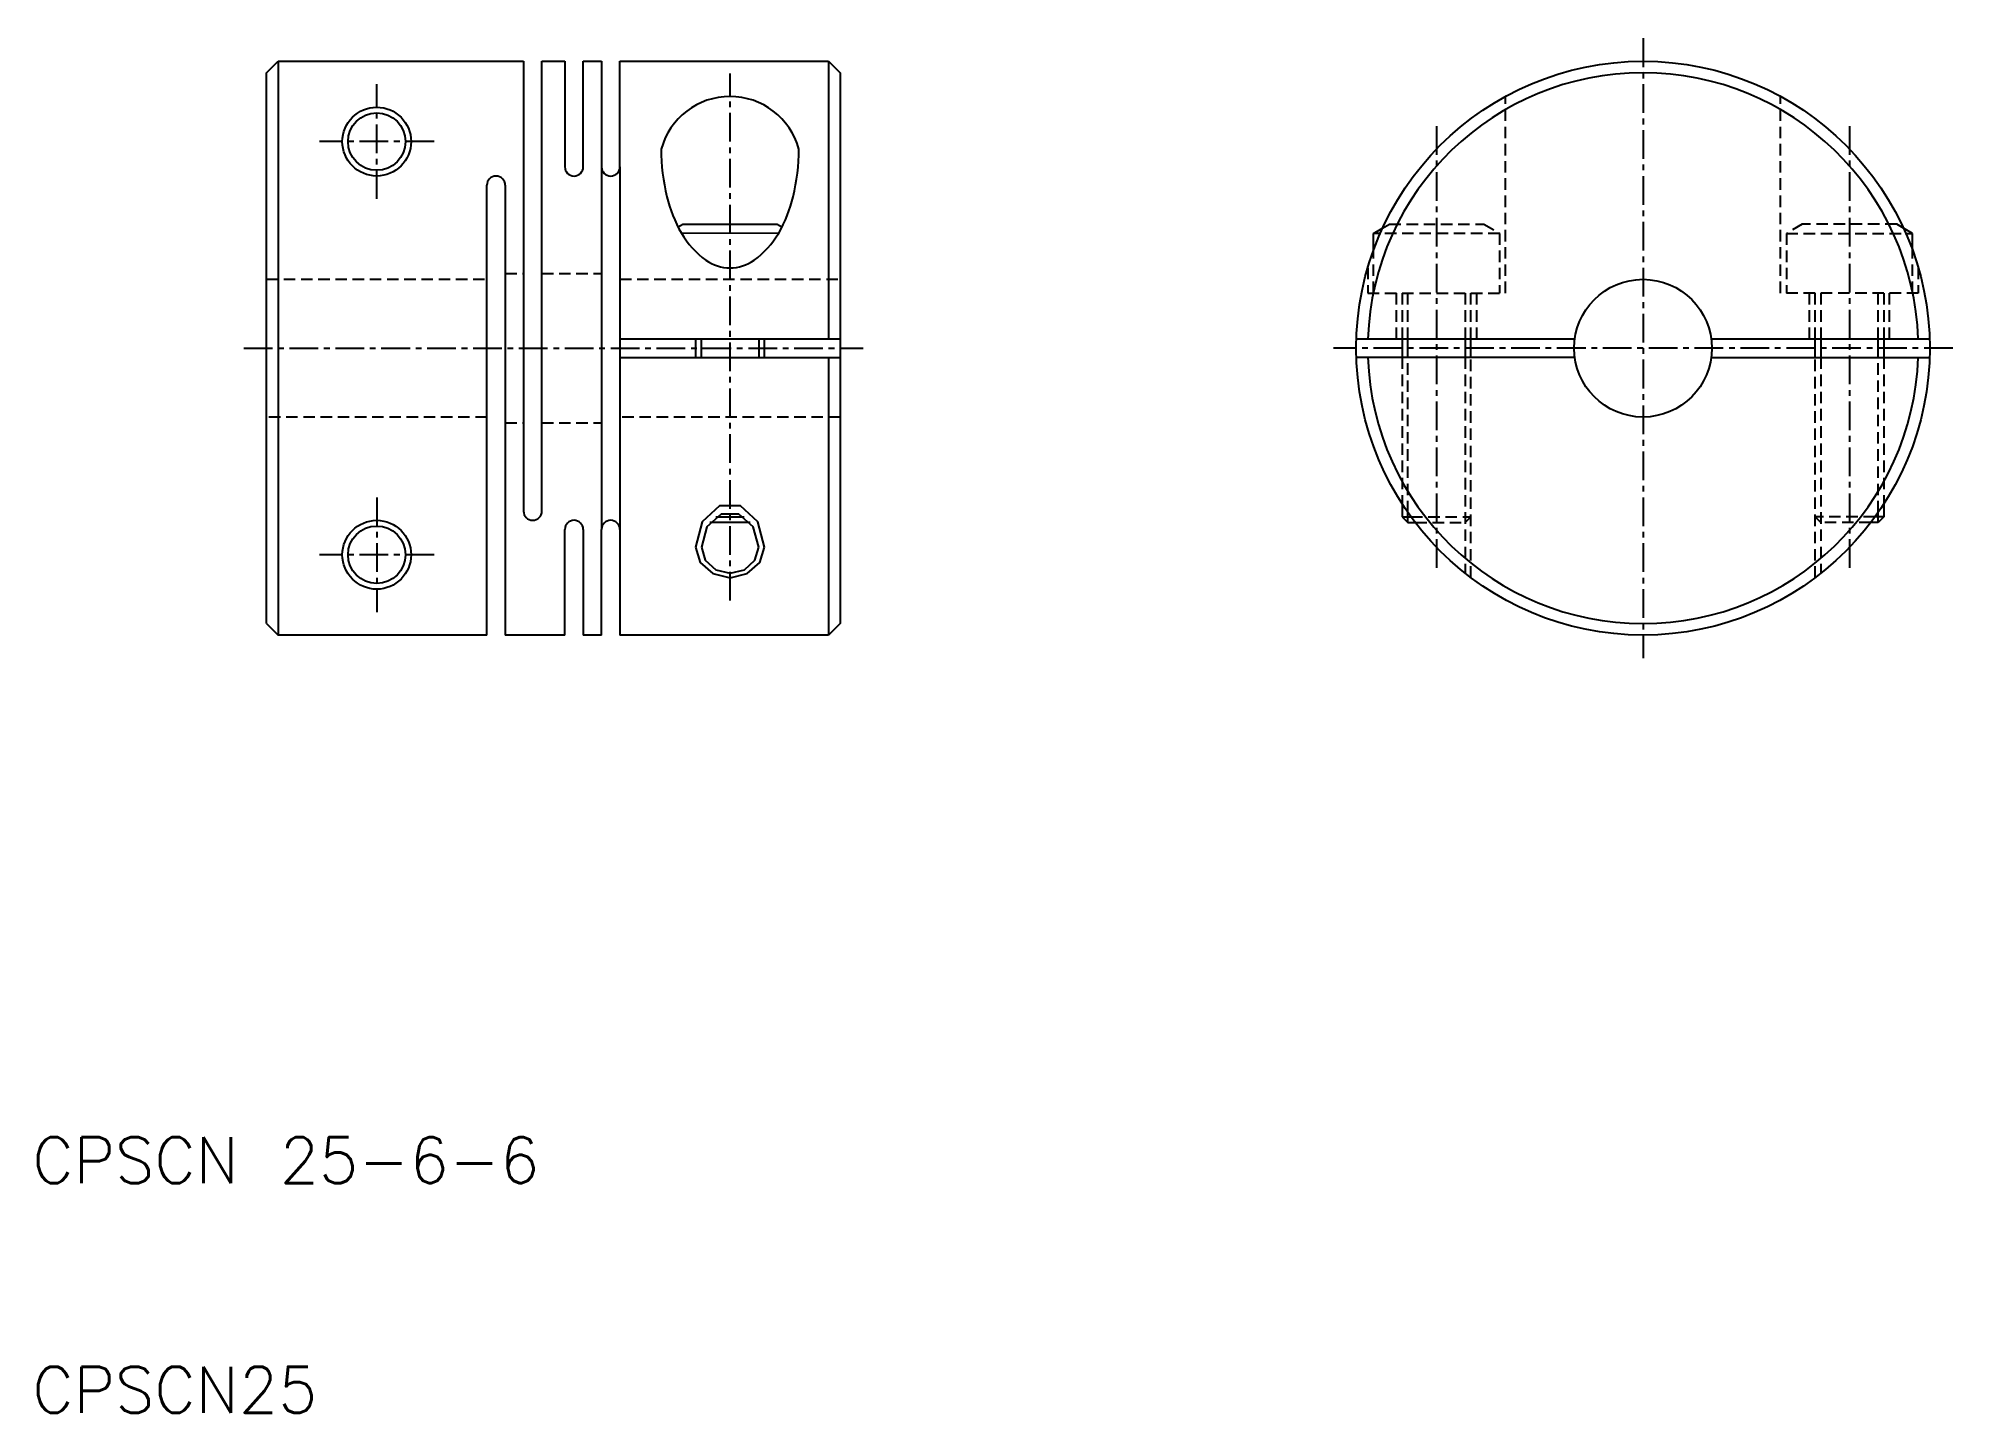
# Model space of a CAD drawing. Extents: x 60 to 143.5, y 23.6 to 83.5.
import ezdxf

# ---------------------------------------------------------------- set-up
doc = ezdxf.new("R2010")
doc.units = 0
doc.linetypes.add('CENTER', pattern=[2, 1.25, -0.25, 0.25, -0.25])
doc.linetypes.add('DASHED', pattern=[0.75, 0.5, -0.25])
doc.layers.get('0').update_dxf_attribs({"linetype": 'CONTINUOUS'})
doc.layers.add('CENTER', color=1, linetype='CENTER')
doc.styles.get("Standard").update_dxf_attribs({"font": 'txt.shx'})

msp = doc.modelspace()

# ---------------------------------------------------------------- linework, layer by layer
at = {"color": 7, "linetype": 'CONTINUOUS'}
for p, q in [((70, 82), (70.5, 82.5)), ((70, 58), (70, 82)), ((70.5, 82.5), (70.5, 57.5)), ((70.5, 82.5), (81.2, 82.5)), ((81.2, 82.5), (81.2, 62.9)), ((82, 62.9), (82, 82.5)), ((82, 82.5), (83, 82.5)), ((83, 82.5), (83, 77.9)), ((83.8, 77.9), (83.8, 82.5)), ((83.8, 82.5), (84.6, 82.5)), ((84.6, 82.5), (84.6, 77.9)), ((85.4, 82.5), (94.5, 82.5)), ((85.4, 77.9), (85.4, 82.5)), ((94.5, 82.5), (94.5, 70.4)), ((94.5, 82.5), (95, 82)), ((95, 82), (95, 58)), ((84.6, 77.9), (84.6, 62.1)), ((85.4, 77.9), (85.4, 62.1)), ((79.6, 57.5), (79.6, 77.1)), ((80.4, 77.1), (80.4, 57.5)), ((87.934453, 75.279698), (88.14282, 75.4)), ((88.14282, 75.4), (92.25718, 75.4)), ((92.25718, 75.4), (92.465548, 75.279698)), ((118.25, 75), (118.646114, 75.228696)), ((141.75, 75), (141.353886, 75.228696)), ((92.32132, 75.015627), (88.08779, 75)), ((118.25, 74.26468), (118.25, 75)), ((118.543561, 75), (118.25, 75)), ((141.456439, 75), (141.75, 75)), ((141.75, 74.26468), (141.75, 75)), ((85.4, 70.4), (95, 70.4)), ((88.7, 70.4), (88.7, 69.600067)), ((91.7, 69.6), (91.7, 70.4)), ((117.5, 70.4), (127.026786, 70.4)), ((119.5, 70.4), (119.5, 69.600067)), ((122.5, 69.6), (122.5, 70.4)), ((132.973214, 70.4), (142.493598, 70.4)), ((137.5, 69.6), (137.5, 70.4)), ((140.5, 70.4), (140.5, 69.600067)), ((85.4, 69.6), (95, 69.6)), ((94.5, 69.6), (94.5, 57.5)), ((127.026786, 69.6), (117.5, 69.6)), ((132.973214, 69.6), (142.493598, 69.6)), ((89.586832, 62.65), (90.813168, 62.65)), ((119.5, 63.21767), (119.5, 62.65)), ((119.5, 62.65), (119.75, 62.4)), ((119.5, 62.65), (119.889238, 62.65)), ((122.5, 62.65), (122.25, 62.4)), ((137.5, 62.65), (137.75, 62.4)), ((140.5, 62.65), (140.110762, 62.65)), ((140.5, 62.65), (140.25, 62.4)), ((140.5, 63.21767), (140.5, 62.65)), ((83, 57.5), (83, 62.1)), ((83.8, 62.1), (83.8, 57.5)), ((84.6, 57.5), (84.6, 62.1)), ((85.4, 62.1), (85.4, 57.5)), ((91.084064, 62.4), (89.315936, 62.4)), ((119.75, 62.4), (120.075787, 62.4)), ((140.25, 62.4), (139.924213, 62.4)), ((70, 58), (70.5, 57.5)), ((95, 58), (94.5, 57.5)), ((79.6, 57.5), (70.5, 57.5)), ((75.05, 57.5), (75.0501, 57.5)), ((77.325, 57.5), (77.325, 57.5001)), ((83, 57.5), (80.4, 57.5)), ((84.6, 57.5), (83.8, 57.5)), ((94.5, 57.5), (85.4, 57.5))]:
    msp.add_line(p, q, dxfattribs=at)
at = {"color": 3, "linetype": 'DASHED'}
for p, q in [((124, 72.4), (124, 80.965856)), ((136, 72.4), (136, 80.965856)), ((118.646114, 75.228696), (118.94282, 75.4)), ((118.94282, 75.4), (123.05718, 75.4)), ((123.05718, 75.4), (123.75, 75)), ((136.94282, 75.4), (136.25, 75)), ((141.05718, 75.4), (136.94282, 75.4)), ((141.353886, 75.228696), (141.05718, 75.4)), ((123.75, 75), (118.543561, 75)), ((123.75, 75), (123.75, 72.4)), ((136.25, 75), (136.25, 72.4)), ((136.25, 75), (141.456439, 75)), ((118, 73.5), (118, 72.4)), ((118.25, 72.4), (118.25, 74.26468)), ((141.75, 72.4), (141.75, 74.26468)), ((142, 73.5), (142, 72.4)), ((70, 73), (79.6, 73)), ((80.4, 73.25), (81.2, 73.25)), ((82, 73.25), (84.6, 73.25)), ((85.4, 73), (95, 73)), ((118, 72.4), (124, 72.4)), ((119.25, 70.4), (119.25, 72.4)), ((119.5, 72.4), (119.5, 70.4)), ((119.75, 70.4), (119.75, 72.4)), ((122.25, 72.4), (122.25, 70.4)), ((122.5, 70.4), (122.5, 72.4)), ((122.75, 70.4), (122.75, 72.4)), ((142, 72.4), (136, 72.4)), ((137.25, 70.4), (137.25, 72.4)), ((137.5, 70.4), (137.5, 72.4)), ((137.75, 72.4), (137.75, 70.4)), ((140.25, 70.4), (140.25, 72.4)), ((140.5, 72.4), (140.5, 70.4)), ((140.75, 70.4), (140.75, 72.4)), ((119.5, 69.600067), (119.5, 63.21767)), ((119.75, 62.845456), (119.75, 69.6)), ((122.25, 69.6), (122.25, 60.192477)), ((122.5, 60), (122.5, 69.6)), ((137.5, 60), (137.5, 69.6)), ((137.75, 69.6), (137.75, 60.192477)), ((140.25, 62.845456), (140.25, 69.6)), ((140.5, 69.600067), (140.5, 63.21767)), ((79.6, 67), (70, 67)), ((95, 67), (85.4, 67)), ((80.4, 66.75), (81.2, 66.75)), ((82, 66.75), (84.6, 66.75)), ((119.889238, 62.65), (122.5, 62.65)), ((140.110762, 62.65), (137.5, 62.65)), ((120.075787, 62.4), (122.25, 62.4)), ((139.924213, 62.4), (137.75, 62.4))]:
    msp.add_line(p, q, dxfattribs=at)
at = {"color": 3, "linetype": 'CONTINUOUS'}
for p, q in [((88.95, 69.6), (88.95, 70.4)), ((91.45, 70.4), (91.45, 69.6)), ((119.75, 69.6), (119.75, 70.4)), ((122.25, 70.4), (122.25, 69.6)), ((137.75, 70.4), (137.75, 69.6)), ((140.25, 69.6), (140.25, 70.4)), ((119.75, 62.4), (119.75, 62.845456)), ((140.25, 62.4), (140.25, 62.845456))]:
    msp.add_line(p, q, dxfattribs=at)
at = {"color": 7, "linetype": 'CONTINUOUS'}
msp.add_lwpolyline([(87.2, 78.674675, 0.058987), (87.445923, 76.597386, 0.072556), (88.07868, 75.015627, 0.106659), (89.151072, 73.836216, 0.156349), (90.2, 73.5, 0.156349), (91.248928, 73.836216, 0.106659), (92.32132, 75.015627, 0.072556), (92.954077, 76.597386, 0.058987), (93.2, 78.674675, 0.058987)], format="xyb", dxfattribs=at)
at = {"color": 3, "linetype": 'CONTINUOUS', "flags": 128}
for points in [[(91.7, 61.325324), (91.413526, 62.437617), (90.663526, 63.125052), (89.736475, 63.125052), (88.986475, 62.437617), (88.7, 61.325324)], [(88.7, 61.325324), (88.900962, 60.662662), (89.45, 60.17756), (90.2, 60.000001), (90.95, 60.17756), (91.499038, 60.662662), (91.7, 61.325324)]]:
    msp.add_lwpolyline(points, dxfattribs=at)
at = {"color": 7, "linetype": 'CONTINUOUS', "flags": 128}
for points in [[(91.45, 61.325324), (91.211271, 62.218835), (90.586272, 62.771055), (89.813729, 62.771055), (89.188729, 62.218835), (88.950001, 61.325324)], [(88.95, 61.325324), (89.117469, 60.758901), (89.575, 60.34425), (90.2, 60.192478), (90.825, 60.34425), (91.282532, 60.758901), (91.45, 61.325324)]]:
    msp.add_lwpolyline(points, dxfattribs=at)
at = {"color": 7, "linetype": 'CONTINUOUS'}
for centre, radius in [((130, 70), 12.5), ((74.8, 79), 1.25), ((130, 70), 3), ((74.8, 61), 1.25)]:
    msp.add_circle(centre, radius, dxfattribs=at)
at = {"color": 3, "linetype": 'CONTINUOUS'}
for centre in [(74.8, 79), (74.8, 61)]:
    msp.add_circle(centre, 1.5, dxfattribs=at)
at = {"color": 7, "linetype": 'CONTINUOUS'}
for centre, radius, start, end in [((130, 70), 12, 1.910213, 178.089787), ((90.2, 77.856212), 3.109643, 15.260118, 164.739882), ((83.4, 77.9), 0.4, 180, 270), ((83.4, 77.9), 0.4, 270, 0), ((85, 77.9), 0.4, 180, 270), ((85, 77.9), 0.4, 270, 0), ((80, 77.1), 0.4, 90, 180), ((80, 77.1), 0.4, 0, 90), ((130, 70), 12, 181.910213, 358.089787), ((81.6, 62.9), 0.4, 180, 270), ((81.6, 62.9), 0.4, 270, 0), ((83.4, 62.1), 0.4, 90, 180), ((83.4, 62.1), 0.4, 0, 90), ((85, 62.1), 0.4, 90, 180), ((85, 62.1), 0.4, 0, 90)]:
    msp.add_arc(centre, radius, start, end, dxfattribs=at)
at = {"layer": 'CENTER', "color": 1, "linetype": 'CENTER'}
for p, q in [((130, 83.5), (130, 56.5)), ((90.2, 59), (90.2, 81.965856)), ((74.8, 76.5), (74.8, 81.5)), ((121, 79.674675), (121, 60.325324)), ((139, 79.674675), (139, 60.325324)), ((77.3, 79), (72.3, 79)), ((69, 70), (96, 70)), ((143.5, 70), (116.5, 70)), ((74.8, 63.5), (74.8, 58.5)), ((77.3, 61), (72.3, 61))]:
    msp.add_line(p, q, dxfattribs=at)

# ---------------------------------------------------------------- texts
at = {"color": 7, "linetype": 'CONTINUOUS'}
for s, p in [('CPSCN 25-6-6', (59.788952, 33.621669)), ('CPSCN25', (59.788952, 23.621669))]:
    msp.add_text(s, height=2, dxfattribs=at).set_placement(p)

doc.saveas('drawing.dxf')
